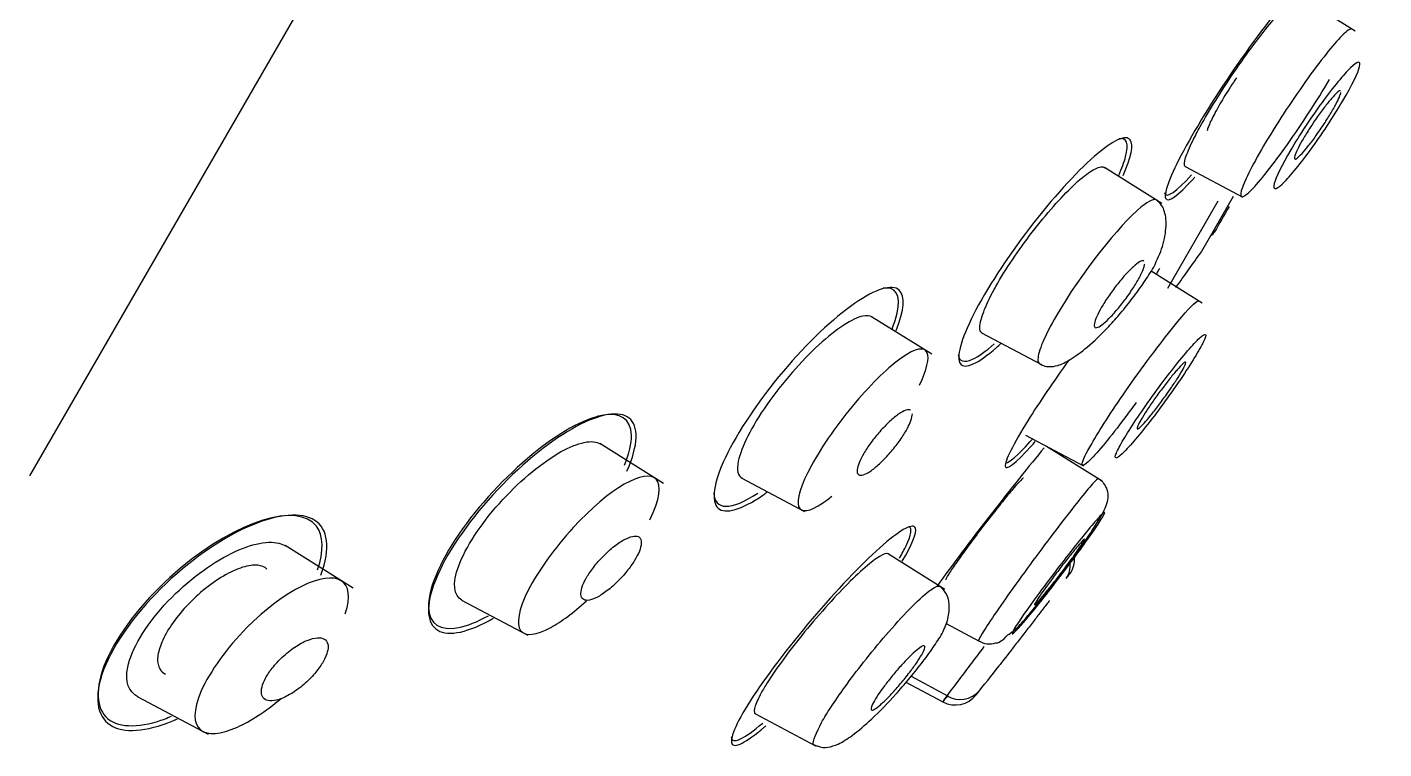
# Model space of a CAD drawing. Header units: millimetres. Extents: x -60 to 7633, y -2614 to 2146.
# Drawn here: x 522.02 to 541.9, y 1458.09 to 1468.66 of the extents above; entities that cross this region are included whole.
import ezdxf

# ---------------------------------------------------------------- set-up
doc = ezdxf.new("R2010")
doc.units = ezdxf.units.MM
doc.layers.get('0').update_dxf_attribs({"color": 250})

msp = doc.modelspace()

# ---------------------------------------------------------------- linework, layer by layer
at = {"linetype": 'Continuous'}
for p, q in [((522.059, 1462.093), (559.276, 1526.554)), ((541.473, 1468.607), (540.659, 1469.116)), ((538.644, 1466.081), (537.801, 1466.608)), ((538.983, 1466.622), (539.83, 1466.172)), ((538.728, 1464.841), (539.468, 1466.122)), ((539.228, 1465.381), (539.694, 1466.188)), ((539.232, 1464.619), (538.484, 1465.087)), ((535.271, 1463.871), (534.389, 1464.422)), ((536, 1464.188), (536.878, 1463.721)), ((536.645, 1462.688), (537.492, 1462.237)), ((531.34, 1461.981), (530.408, 1462.563)), ((537.767, 1462.014), (536.954, 1462.522)), ((532.488, 1462.058), (533.406, 1461.57)), ((526.793, 1460.446), (525.797, 1461.069)), ((535.464, 1460.424), (534.621, 1460.951)), ((528.382, 1460.272), (529.352, 1459.757)), ((535.481, 1459.929), (535.967, 1459.67)), ((535.436, 1458.777), (534.894, 1459.065)), ((534.97, 1459.156), (535.513, 1458.865)), ((523.631, 1458.858), (524.668, 1458.307)), ((532.689, 1458.604), (533.566, 1458.137))]:
    msp.add_line(p, q, dxfattribs=at)
for centre, radius, start, end in [((2715.278, 221.799), 2506.309, 150.235113, 150.244892), ((539.247, 1465.772), 0.2, 303.9406, 330.2529), ((327.268, 1617.175), 260.708, 324.24849, 324.38948), ((539.141, 1465.431), 0.1, 324.3895, 330), ((537.023, 1460.86), 0.339, 344.1505, 8.1218), ((304.556, 1639.341), 293.42, 322.46826, 322.48466), ((537.023, 1460.86), 0.339, 322.9966, 344.1693), ((536.115, 1459.94), 0.31, 239.7256, 287.6834), ((465.216, 1515.014), 90.278, 321.55541, 321.89886), ((535.615, 1459.124), 0.39, 242.4446, 321.5748), ((498.972, 1487.82), 46.615, 321.4628, 321.6012), ((535.688, 1459.182), 0.368, 238.7329, 319.9674)]:
    msp.add_arc(centre, radius, start, end, dxfattribs=at)
for points, knots in [([(494.566, 1464.814), (495.924, 1467.798), (497.357, 1470.748), (501.389, 1478.471), (504.143, 1483.154), (510.109, 1492.257), (513.301, 1496.659), (520.072, 1505.164), (523.65, 1509.275), (531.165, 1517.119), (535.128, 1520.863), (543.491, 1527.809), (547.891, 1530.988), (552.413, 1534.009)], [0.6498496, 0.6498496, 0.6498496, 0.6498496, 0.6875, 0.6875, 0.75, 0.75, 0.8125, 0.8125, 0.875, 0.875, 0.9375, 0.9375, 0.9999943, 0.9999943, 0.9999943, 0.9999943]), ([(540.845, 1469.024), (540.978, 1469.29), (541.041, 1469.469), (540.995, 1469.601), (540.845, 1469.493), (540.38, 1468.98), (540.068, 1468.579), (539.452, 1467.691), (539.159, 1467.222), (538.766, 1466.491), (538.669, 1466.234), (538.725, 1466.084), (538.875, 1466.188), (539.114, 1466.454), (539.12, 1466.46), (539.125, 1466.466)], [0.0225651, 0.0225651, 0.0225651, 0.0225651, 0.125, 0.125, 0.25, 0.25, 0.375, 0.375, 0.5, 0.5, 0.625, 0.625, 0.75, 0.75, 0.7529801, 0.7529801, 0.7529801, 0.7529801]), ([(539.205, 1467.208), (539.27, 1467.325), (539.347, 1467.456), (539.431, 1467.59), (539.514, 1467.724), (539.606, 1467.864), (539.699, 1468), (539.795, 1468.141), (539.895, 1468.282), (539.991, 1468.41), (540.082, 1468.532), (540.171, 1468.645), (540.252, 1468.742), (540.337, 1468.844), (540.415, 1468.93), (540.478, 1468.992), (540.54, 1469.053), (540.589, 1469.092), (540.623, 1469.108), (540.641, 1469.116), (540.655, 1469.118), (540.664, 1469.112)], [0, 0, 0, 0, 0.0525768, 0.0525768, 0.0525768, 0.1049883, 0.1049883, 0.1049883, 0.1596311, 0.1596311, 0.1596311, 0.2119456, 0.2119456, 0.2119456, 0.2670488, 0.2670488, 0.2670488, 0.3212585, 0.3212585, 0.3212585, 0.3503428, 0.3503428, 0.3503428, 0.3503428]), ([(541.427, 1468.637), (541.406, 1468.648), (541.356, 1468.614), (541.155, 1468.411), (540.963, 1468.171), (540.532, 1467.565), (540.311, 1467.226), (539.957, 1466.624), (539.84, 1466.388), (539.806, 1466.266)], [0.5497949, 0.5497949, 0.5497949, 0.5497949, 0.625, 0.625, 0.75, 0.75, 0.875, 0.875, 1, 1, 1, 1]), ([(540.289, 1466.372), (540.314, 1466.467), (540.402, 1466.647), (540.659, 1467.084), (540.827, 1467.339), (541.152, 1467.784), (541.306, 1467.972), (541.509, 1468.167), (541.56, 1468.178), (541.519, 1468), (541.43, 1467.815), (541.156, 1467.351), (540.979, 1467.082), (540.651, 1466.633), (540.498, 1466.45), (540.308, 1466.276), (540.265, 1466.278), (540.289, 1466.372)], [0, 0, 0, 0, 0.125, 0.125, 0.25, 0.25, 0.375, 0.375, 0.5, 0.5, 0.625, 0.625, 0.75, 0.75, 0.875, 0.875, 1, 1, 1, 1]), ([(539.735, 1467.921), (539.72, 1467.898), (539.705, 1467.876), (539.691, 1467.854), (539.633, 1467.768), (539.578, 1467.68), (539.529, 1467.598), (539.481, 1467.518), (539.438, 1467.441), (539.403, 1467.374), (539.368, 1467.307), (539.342, 1467.249), (539.324, 1467.204), (539.316, 1467.182), (539.31, 1467.162), (539.306, 1467.146)], [0.4164961, 0.4164961, 0.4164961, 0.4164961, 0.4302093, 0.4302093, 0.4302093, 0.4836862, 0.4836862, 0.4836862, 0.5367437, 0.5367437, 0.5367437, 0.5896752, 0.5896752, 0.5896752, 0.6162517, 0.6162517, 0.6162517, 0.6162517]), ([(539.806, 1466.266), (539.772, 1466.144), (539.828, 1466.153), (540.079, 1466.404), (540.271, 1466.647), (540.696, 1467.246), (540.918, 1467.589), (541.098, 1467.895)], [0, 0, 0, 0, 0.125, 0.125, 0.25, 0.25, 0.375, 0.375, 0.375, 0.375]), ([(541.261, 1467.731), (541.259, 1467.732), (541.257, 1467.732), (541.255, 1467.732), (541.245, 1467.732), (541.229, 1467.721), (541.208, 1467.702), (541.186, 1467.683), (541.159, 1467.655), (541.128, 1467.619), (541.097, 1467.583), (541.061, 1467.539), (541.024, 1467.491), (540.987, 1467.443), (540.948, 1467.388), (540.909, 1467.333), (540.871, 1467.278), (540.833, 1467.22), (540.797, 1467.164), (540.762, 1467.109), (540.729, 1467.054), (540.7, 1467.005), (540.672, 1466.955), (540.647, 1466.909), (540.629, 1466.871), (540.61, 1466.832), (540.597, 1466.8), (540.59, 1466.777), (540.583, 1466.754), (540.583, 1466.739), (540.589, 1466.733), (540.595, 1466.728), (540.607, 1466.732), (540.625, 1466.745), (540.643, 1466.759), (540.667, 1466.782), (540.696, 1466.813), (540.724, 1466.844), (540.757, 1466.883), (540.793, 1466.928), (540.828, 1466.973), (540.867, 1467.025), (540.905, 1467.079), (540.943, 1467.133), (540.982, 1467.19), (541.019, 1467.246), (541.056, 1467.302), (541.091, 1467.359), (541.122, 1467.411), (541.153, 1467.463), (541.181, 1467.512), (541.203, 1467.555), (541.225, 1467.597), (541.242, 1467.634), (541.252, 1467.662), (541.259, 1467.68), (541.263, 1467.694), (541.265, 1467.705)], [0.0417003, 0.0417003, 0.0417003, 0.0417003, 0.0540449, 0.0540449, 0.0540449, 0.10807, 0.10807, 0.10807, 0.1623774, 0.1623774, 0.1623774, 0.2168176, 0.2168176, 0.2168176, 0.2710629, 0.2710629, 0.2710629, 0.3248657, 0.3248657, 0.3248657, 0.3781796, 0.3781796, 0.3781796, 0.4311814, 0.4311814, 0.4311814, 0.4841851, 0.4841851, 0.4841851, 0.5374992, 0.5374992, 0.5374992, 0.5912938, 0.5912938, 0.5912938, 0.645528, 0.645528, 0.645528, 0.6999664, 0.6999664, 0.6999664, 0.7542829, 0.7542829, 0.7542829, 0.8082105, 0.8082105, 0.8082105, 0.8616595, 0.8616595, 0.8616595, 0.9147486, 0.9147486, 0.9147486, 0.9677437, 0.9677437, 0.9677437, 1, 1, 1, 1]), ([(538.988, 1466.619), (538.985, 1466.621), (538.982, 1466.623), (538.98, 1466.626), (538.966, 1466.643), (538.97, 1466.687), (538.991, 1466.754), (539.012, 1466.817), (539.048, 1466.901), (539.096, 1467), (539.127, 1467.063), (539.164, 1467.133), (539.205, 1467.208)], [0.8490911, 0.8490911, 0.8490911, 0.8490911, 0.858398, 0.858398, 0.858398, 0.9141763, 0.9141763, 0.9141763, 0.9665469, 0.9665469, 0.9665469, 1, 1, 1, 1]), ([(538.075, 1466.49), (538.194, 1466.758), (538.231, 1466.943), (538.118, 1467.096), (537.924, 1467.006), (537.382, 1466.534), (537.036, 1466.153), (536.374, 1465.289), (536.07, 1464.821), (535.695, 1464.084), (535.626, 1463.82), (535.755, 1463.646), (535.947, 1463.732), (536.241, 1463.99), (536.262, 1464.009), (536.284, 1464.028)], [0.0229577, 0.0229577, 0.0229577, 0.0229577, 0.125, 0.125, 0.25, 0.25, 0.375, 0.375, 0.5, 0.5, 0.625, 0.625, 0.75, 0.75, 0.7594563, 0.7594563, 0.7594563, 0.7594563]), ([(536.238, 1464.914), (536.31, 1465.038), (536.396, 1465.174), (536.488, 1465.308), (536.579, 1465.442), (536.679, 1465.579), (536.78, 1465.708), (536.883, 1465.84), (536.99, 1465.968), (537.091, 1466.08), (537.19, 1466.19), (537.287, 1466.289), (537.374, 1466.369), (537.468, 1466.456), (537.553, 1466.524), (537.621, 1466.565), (537.687, 1466.605), (537.74, 1466.623), (537.776, 1466.618), (537.788, 1466.616), (537.798, 1466.612), (537.806, 1466.605)], [0, 0, 0, 0, 0.1049425, 0.1049425, 0.1049425, 0.2096355, 0.2096355, 0.2096355, 0.3172255, 0.3172255, 0.3172255, 0.4224839, 0.4224839, 0.4224839, 0.5360354, 0.5360354, 0.5360354, 0.6450683, 0.6450683, 0.6450683, 0.6810468, 0.6810468, 0.6810468, 0.6810468]), ([(538.681, 1466.238), (538.682, 1466.235), (538.683, 1466.231), (538.71, 1466.153), (538.854, 1466.251), (539.079, 1466.501)], [0.6197536, 0.6197536, 0.6197536, 0.6197536, 0.625, 0.625, 0.7496032, 0.7496032, 0.7496032, 0.7496032]), ([(538.572, 1466.128), (538.538, 1466.159), (538.458, 1466.126), (538.018, 1465.766), (537.451, 1465.051), (537.097, 1464.438)], [0.3175498, 0.3175498, 0.3175498, 0.3175498, 0.5, 0.5, 1, 1, 1, 1]), ([(538.523, 1465.148), (538.576, 1465.26), (538.667, 1465.457), (538.717, 1465.763), (538.686, 1466.005), (538.616, 1466.085), (538.573, 1466.128)], [0, 0, 0, 0, 0.236547, 0.486628, 0.74369, 1, 1, 1, 1]), ([(538.378, 1465.238), (538.377, 1465.239), (538.376, 1465.24), (538.374, 1465.24), (538.362, 1465.244), (538.342, 1465.239), (538.317, 1465.225), (538.291, 1465.21), (538.26, 1465.186), (538.225, 1465.155), (538.189, 1465.123), (538.149, 1465.082), (538.107, 1465.036), (538.066, 1464.991), (538.022, 1464.939), (537.98, 1464.884), (537.938, 1464.831), (537.897, 1464.774), (537.859, 1464.719), (537.822, 1464.664), (537.787, 1464.61), (537.758, 1464.56), (537.73, 1464.51), (537.706, 1464.464), (537.688, 1464.424), (537.67, 1464.384), (537.659, 1464.35), (537.654, 1464.324), (537.649, 1464.297), (537.651, 1464.279), (537.659, 1464.269), (537.667, 1464.259), (537.683, 1464.259), (537.704, 1464.267), (537.726, 1464.276), (537.754, 1464.294), (537.786, 1464.321), (537.819, 1464.347), (537.857, 1464.383), (537.897, 1464.425), (537.937, 1464.467), (537.98, 1464.517), (538.023, 1464.569), (538.065, 1464.621), (538.108, 1464.677), (538.147, 1464.733), (538.186, 1464.787), (538.223, 1464.843), (538.255, 1464.896), (538.287, 1464.947), (538.314, 1464.997), (538.336, 1465.04), (538.357, 1465.084), (538.373, 1465.122), (538.382, 1465.153), (538.387, 1465.171), (538.391, 1465.186), (538.391, 1465.199)], [0.0483059, 0.0483059, 0.0483059, 0.0483059, 0.0544689, 0.0544689, 0.0544689, 0.1088841, 0.1088841, 0.1088841, 0.1640847, 0.1640847, 0.1640847, 0.2197053, 0.2197053, 0.2197053, 0.2748841, 0.2748841, 0.2748841, 0.3289414, 0.3289414, 0.3289414, 0.3817295, 0.3817295, 0.3817295, 0.4336854, 0.4336854, 0.4336854, 0.4855874, 0.4855874, 0.4855874, 0.5382058, 0.5382058, 0.5382058, 0.5920064, 0.5920064, 0.5920064, 0.6469666, 0.6469666, 0.6469666, 0.7025544, 0.7025544, 0.7025544, 0.7579305, 0.7579305, 0.7579305, 0.8123396, 0.8123396, 0.8123396, 0.8654843, 0.8654843, 0.8654843, 0.9176461, 0.9176461, 0.9176461, 0.9695097, 0.9695097, 0.9695097, 1, 1, 1, 1]), ([(536.848, 1463.734), (536.87, 1463.723), (536.921, 1463.698), (537.002, 1463.685), (537.128, 1463.704), (537.307, 1463.791), (537.558, 1463.975), (537.817, 1464.223), (538.043, 1464.478), (538.219, 1464.697), (538.39, 1464.934), (538.475, 1465.07), (538.525, 1465.15)], [0, 0, 0, 0, 0.037839, 0.10134, 0.19079, 0.306949, 0.447029, 0.609925, 0.700685, 0.796337, 0.896385, 1, 1, 1, 1]), ([(534.748, 1464.219), (534.87, 1464.518), (534.885, 1464.728), (534.692, 1464.905), (534.452, 1464.832), (533.83, 1464.4), (533.448, 1464.04), (532.739, 1463.201), (532.423, 1462.732), (532.071, 1461.987), (532.037, 1461.716), (532.247, 1461.522), (532.485, 1461.591), (532.817, 1461.823), (532.836, 1461.836), (532.855, 1461.85)], [0.0166736, 0.0166736, 0.0166736, 0.0166736, 0.125, 0.125, 0.25, 0.25, 0.375, 0.375, 0.5, 0.5, 0.625, 0.625, 0.75, 0.75, 0.7574047, 0.7574047, 0.7574047, 0.7574047]), ([(534.734, 1464.365), (534.832, 1464.671), (534.783, 1464.839), (534.596, 1464.843), (534.577, 1464.841), (534.558, 1464.838)], [0, 0, 0, 0, 0.125, 0.125, 0.1377419, 0.1377419, 0.1377419, 0.1377419]), ([(536.006, 1464.185), (535.985, 1464.199), (535.974, 1464.228), (535.975, 1464.27), (535.976, 1464.324), (535.996, 1464.402), (536.032, 1464.496), (536.068, 1464.589), (536.12, 1464.699), (536.185, 1464.82), (536.202, 1464.851), (536.22, 1464.882), (536.238, 1464.914)], [0.6763178, 0.6763178, 0.6763178, 0.6763178, 0.7600563, 0.7600563, 0.7600563, 0.8676449, 0.8676449, 0.8676449, 0.9734223, 0.9734223, 0.9734223, 1, 1, 1, 1]), ([(538.114, 1463.335), (538.348, 1463.672), (538.839, 1464.327), (539.131, 1464.645), (539.175, 1464.655), (539.179, 1464.652)], [0, 0, 0, 0, 0.1352496, 0.2477855, 0.2722269, 0.2722269, 0.2722269, 0.2722269]), ([(534.394, 1464.418), (534.362, 1464.437), (534.318, 1464.441), (534.112, 1464.4), (533.876, 1464.245), (533.361, 1463.775), (533.079, 1463.454), (532.855, 1463.132)], [0.705158, 0.705158, 0.705158, 0.705158, 0.75, 0.75, 0.875, 0.875, 1, 1, 1, 1]), ([(537.097, 1464.438), (536.923, 1464.137), (536.828, 1463.91), (536.826, 1463.767), (536.834, 1463.746), (536.848, 1463.735)], [0, 0, 0, 0, 0.25, 0.25, 0.3212101, 0.3212101, 0.3212101, 0.3212101]), ([(535.659, 1463.87), (535.67, 1463.767), (535.743, 1463.741), (535.954, 1463.839), (536.062, 1463.916), (536.187, 1464.024)], [0.5368048, 0.5368048, 0.5368048, 0.5368048, 0.625, 0.625, 0.6845225, 0.6845225, 0.6845225, 0.6845225]), ([(538.438, 1463.165), (538.355, 1463.049), (538.2, 1462.821), (538.033, 1462.547), (537.947, 1462.37), (537.969, 1462.334), (538.079, 1462.423), (538.28, 1462.65), (538.527, 1462.96), (538.794, 1463.327), (539.039, 1463.686), (539.211, 1463.971), (539.302, 1464.156), (539.271, 1464.179), (539.152, 1464.076), (538.945, 1463.836), (538.695, 1463.521), (538.521, 1463.282), (538.438, 1463.165)], [0, 0, 0, 0, 0.061504, 0.122223, 0.183584, 0.244606, 0.307354, 0.368709, 0.432741, 0.494892, 0.559197, 0.62282, 0.686709, 0.750496, 0.812942, 0.876277, 0.938156, 1, 1, 1, 1]), ([(535.091, 1463.419), (535.199, 1463.647), (535.239, 1463.817), (535.164, 1463.985), (535.032, 1463.96), (534.645, 1463.69), (534.401, 1463.459), (533.903, 1462.869), (533.665, 1462.531), (533.353, 1461.957), (533.286, 1461.739), (533.321, 1461.642)], [0.3943681, 0.3943681, 0.3943681, 0.3943681, 0.5, 0.5, 0.625, 0.625, 0.75, 0.75, 0.875, 0.875, 1, 1, 1, 1]), ([(537.279, 1463.786), (537.053, 1463.471), (536.844, 1463.163), (536.462, 1462.552), (536.338, 1462.303), (536.356, 1462.163), (536.495, 1462.268), (536.747, 1462.546), (536.767, 1462.568), (536.788, 1462.592)], [0.4097345, 0.4097345, 0.4097345, 0.4097345, 0.5, 0.5, 0.625, 0.625, 0.75, 0.75, 0.7604303, 0.7604303, 0.7604303, 0.7604303]), ([(538.713, 1463.285), (538.674, 1463.23), (538.633, 1463.174), (538.593, 1463.121), (538.553, 1463.069), (538.514, 1463.019), (538.478, 1462.975), (538.442, 1462.931), (538.409, 1462.892), (538.381, 1462.861), (538.353, 1462.831), (538.329, 1462.808), (538.313, 1462.794), (538.296, 1462.781), (538.285, 1462.777), (538.282, 1462.782), (538.278, 1462.787), (538.282, 1462.802), (538.292, 1462.825), (538.302, 1462.848), (538.318, 1462.88), (538.34, 1462.918), (538.362, 1462.955), (538.39, 1463), (538.422, 1463.049), (538.454, 1463.097), (538.49, 1463.15), (538.527, 1463.204), (538.565, 1463.258), (538.605, 1463.314), (538.645, 1463.367), (538.685, 1463.42), (538.725, 1463.473), (538.763, 1463.52), (538.8, 1463.567), (538.836, 1463.61), (538.867, 1463.645), (538.898, 1463.68), (538.924, 1463.709), (538.945, 1463.728), (538.965, 1463.747), (538.98, 1463.757), (538.988, 1463.758), (538.995, 1463.759), (538.996, 1463.75), (538.99, 1463.732), (538.984, 1463.714), (538.972, 1463.688), (538.953, 1463.654), (538.934, 1463.62), (538.91, 1463.579), (538.881, 1463.533), (538.852, 1463.488), (538.818, 1463.436), (538.782, 1463.384), (538.76, 1463.351), (538.737, 1463.318), (538.713, 1463.285)], [0, 0, 0, 0, 0.054045, 0.054045, 0.054045, 0.10807, 0.10807, 0.10807, 0.162377, 0.162377, 0.162377, 0.216818, 0.216818, 0.216818, 0.271063, 0.271063, 0.271063, 0.324866, 0.324866, 0.324866, 0.37818, 0.37818, 0.37818, 0.431181, 0.431181, 0.431181, 0.484185, 0.484185, 0.484185, 0.537499, 0.537499, 0.537499, 0.591294, 0.591294, 0.591294, 0.645528, 0.645528, 0.645528, 0.699966, 0.699966, 0.699966, 0.754283, 0.754283, 0.754283, 0.808211, 0.808211, 0.808211, 0.86166, 0.86166, 0.86166, 0.914749, 0.914749, 0.914749, 0.967744, 0.967744, 0.967744, 1, 1, 1, 1]), ([(538.266, 1463.164), (538.237, 1463.125), (537.995, 1462.794), (537.588, 1462.287), (537.42, 1462.187), (537.565, 1462.487), (537.821, 1462.902), (538.011, 1463.187), (538.114, 1463.335)], [0.5504571, 0.5504571, 0.5504571, 0.5504571, 0.566719, 0.68903, 0.7965815, 0.8819932, 0.9404824, 1, 1, 1, 1]), ([(530.806, 1462.161), (530.977, 1462.547), (530.979, 1462.825), (530.695, 1463.049), (530.411, 1463.001), (529.713, 1462.626), (529.295, 1462.295), (528.53, 1461.487), (528.196, 1461.014), (527.86, 1460.247), (527.859, 1459.964), (528.149, 1459.733), (528.429, 1459.778), (528.803, 1459.98), (528.826, 1459.993), (528.85, 1460.007)], [0, 0, 0, 0, 0.125, 0.125, 0.25, 0.25, 0.375, 0.375, 0.5, 0.5, 0.625, 0.625, 0.75, 0.75, 0.7581485, 0.7581485, 0.7581485, 0.7581485]), ([(530.769, 1462.247), (530.837, 1462.417), (530.873, 1462.567), (530.867, 1462.93), (530.703, 1463.03), (530.435, 1462.975)], [0.8163265, 0.8163265, 0.8163265, 0.8163265, 0.875, 0.875, 1, 1, 1, 1]), ([(532.855, 1463.132), (532.63, 1462.81), (532.479, 1462.507), (532.409, 1462.174), (532.431, 1462.089), (532.494, 1462.056)], [0, 0, 0, 0, 0.125, 0.125, 0.2082755, 0.2082755, 0.2082755, 0.2082755]), ([(534.962, 1463.053), (534.962, 1463.054), (534.962, 1463.054), (534.961, 1463.054), (534.945, 1463.063), (534.922, 1463.062), (534.893, 1463.052), (534.863, 1463.042), (534.826, 1463.023), (534.786, 1462.995), (534.745, 1462.967), (534.699, 1462.929), (534.652, 1462.885), (534.606, 1462.842), (534.557, 1462.791), (534.509, 1462.738), (534.464, 1462.686), (534.419, 1462.63), (534.379, 1462.575), (534.34, 1462.522), (534.305, 1462.468), (534.275, 1462.418), (534.247, 1462.369), (534.224, 1462.323), (534.208, 1462.282), (534.191, 1462.242), (534.182, 1462.207), (534.179, 1462.179), (534.176, 1462.15), (534.181, 1462.129), (534.192, 1462.116), (534.203, 1462.102), (534.222, 1462.097), (534.247, 1462.101), (534.273, 1462.105), (534.306, 1462.119), (534.343, 1462.141), (534.381, 1462.164), (534.425, 1462.197), (534.47, 1462.236), (534.516, 1462.275), (534.564, 1462.323), (534.612, 1462.374), (534.658, 1462.424), (534.705, 1462.479), (534.748, 1462.535), (534.789, 1462.588), (534.828, 1462.644), (534.861, 1462.696), (534.893, 1462.746), (534.92, 1462.796), (534.94, 1462.839), (534.96, 1462.882), (534.974, 1462.922), (534.981, 1462.953), (534.985, 1462.971), (534.987, 1462.987), (534.987, 1463.001)], [0.0536899, 0.0536899, 0.0536899, 0.0536899, 0.0549746, 0.0549746, 0.0549746, 0.1098424, 0.1098424, 0.1098424, 0.1663328, 0.1663328, 0.1663328, 0.2237733, 0.2237733, 0.2237733, 0.280456, 0.280456, 0.280456, 0.3349672, 0.3349672, 0.3349672, 0.3869917, 0.3869917, 0.3869917, 0.4374018, 0.4374018, 0.4374018, 0.4876744, 0.4876744, 0.4876744, 0.5392283, 0.5392283, 0.5392283, 0.5929633, 0.5929633, 0.5929633, 0.6489469, 0.6489469, 0.6489469, 0.7062755, 0.7062755, 0.7062755, 0.7633287, 0.7633287, 0.7633287, 0.8185348, 0.8185348, 0.8185348, 0.8712475, 0.8712475, 0.8712475, 0.9220317, 0.9220317, 0.9220317, 0.972222, 0.972222, 0.972222, 1, 1, 1, 1]), ([(530.435, 1462.975), (530.166, 1462.921), (529.803, 1462.719), (529.03, 1462.086), (528.631, 1461.658), (528.053, 1460.816), (527.89, 1460.416), (527.904, 1459.917), (528.072, 1459.816), (528.464, 1459.893), (528.613, 1459.952), (528.775, 1460.041)], [0, 0, 0, 0, 0.125, 0.125, 0.25, 0.25, 0.375, 0.375, 0.5, 0.5, 0.5591819, 0.5591819, 0.5591819, 0.5591819]), ([(528.34, 1460.773), (528.439, 1461.041), (528.665, 1461.383), (529.207, 1461.992), (529.517, 1462.252), (530.05, 1462.571), (530.269, 1462.627), (530.401, 1462.567), (530.407, 1462.564), (530.413, 1462.56)], [0, 0, 0, 0, 0.125, 0.125, 0.25, 0.25, 0.375, 0.375, 0.3810964, 0.3810964, 0.3810964, 0.3810964]), ([(536.357, 1462.28), (536.405, 1462.281), (536.528, 1462.388), (536.722, 1462.601), (536.735, 1462.615), (536.748, 1462.63)], [0.6505267, 0.6505267, 0.6505267, 0.6505267, 0.75, 0.75, 0.7568888, 0.7568888, 0.7568888, 0.7568888]), ([(536.916, 1462.499), (536.705, 1462.246), (536.428, 1461.9), (535.858, 1461.164), (535.574, 1460.788), (535.345, 1460.472)], [0.2660719, 0.2660719, 0.2660719, 0.2660719, 0.375, 0.375, 0.4815028, 0.4815028, 0.4815028, 0.4815028]), ([(531.141, 1461.447), (531.288, 1461.743), (531.314, 1461.959), (531.077, 1462.208), (530.548, 1461.912), (529.752, 1461.042), (529.503, 1460.699), (529.216, 1460.13), (529.179, 1459.917), (529.248, 1459.826)], [0.375, 0.375, 0.375, 0.375, 0.5, 0.5, 0.75, 0.75, 0.875, 0.875, 1, 1, 1, 1]), ([(536.615, 1462.056), (536.611, 1462.058), (536.597, 1462.048), (536.575, 1462.025), (536.551, 1462.001), (536.517, 1461.963), (536.475, 1461.915), (536.433, 1461.866), (536.383, 1461.805), (536.327, 1461.737), (536.272, 1461.668), (536.21, 1461.59), (536.146, 1461.51), (536.083, 1461.429), (536.017, 1461.343), (535.953, 1461.259), (535.89, 1461.175), (535.827, 1461.091), (535.77, 1461.014), (535.714, 1460.937), (535.663, 1460.865), (535.62, 1460.804), (535.578, 1460.743), (535.543, 1460.691), (535.519, 1460.652), (535.495, 1460.614), (535.481, 1460.588), (535.478, 1460.576), (535.477, 1460.571), (535.477, 1460.569), (535.479, 1460.568)], [0.0550855, 0.0550855, 0.0550855, 0.0550855, 0.1061526, 0.1061526, 0.1061526, 0.1594353, 0.1594353, 0.1594353, 0.2131768, 0.2131768, 0.2131768, 0.2673748, 0.2673748, 0.2673748, 0.3218286, 0.3218286, 0.3218286, 0.3762103, 0.3762103, 0.3762103, 0.4302093, 0.4302093, 0.4302093, 0.4836862, 0.4836862, 0.4836862, 0.5367437, 0.5367437, 0.5367437, 0.555555, 0.555555, 0.555555, 0.555555]), ([(537.712, 1462.05), (537.705, 1462.054), (537.677, 1462.028), (537.529, 1461.863), (537.348, 1461.636), (536.917, 1461.071), (536.676, 1460.746), (536.253, 1460.153), (536.089, 1459.913), (535.968, 1459.712), (535.951, 1459.675), (535.959, 1459.672)], [0.4389542, 0.4389542, 0.4389542, 0.4389542, 0.5, 0.5, 0.625, 0.625, 0.75, 0.75, 0.875, 0.875, 0.9400159, 0.9400159, 0.9400159, 0.9400159]), ([(536.388, 1459.76), (536.438, 1459.795), (536.53, 1459.86), (536.698, 1460.065), (536.896, 1460.303), (537.101, 1460.566), (537.3, 1460.831), (537.484, 1461.086), (537.684, 1461.379), (537.835, 1461.633), (537.875, 1461.831), (537.812, 1461.96), (537.758, 1462.018), (537.728, 1462.039), (537.712, 1462.05)], [0, 0, 0, 0, 0.085182, 0.183673, 0.279471, 0.373066, 0.464934, 0.555453, 0.645166, 0.806278, 0.923118, 0.965704, 0.983711, 1, 1, 1, 1]), ([(532.079, 1461.836), (532.087, 1461.715), (532.147, 1461.648), (532.365, 1461.641), (532.529, 1461.708), (532.723, 1461.837)], [0.5482185, 0.5482185, 0.5482185, 0.5482185, 0.625, 0.625, 0.7076656, 0.7076656, 0.7076656, 0.7076656]), ([(526.256, 1461.353), (525.982, 1461.706), (525.101, 1461.437), (523.845, 1460.387), (523.454, 1459.931), (523.03, 1459.114), (523.005, 1458.772), (523.281, 1458.414), (523.57, 1458.385), (523.993, 1458.514), (524.062, 1458.54), (524.134, 1458.57)], [0, 0, 0, 0, 0.25, 0.25, 0.375, 0.375, 0.5, 0.5, 0.625, 0.625, 0.648349, 0.648349, 0.648349, 0.648349]), ([(533.321, 1461.642), (533.357, 1461.546), (533.484, 1461.565), (533.714, 1461.721), (533.759, 1461.754), (533.806, 1461.792)], [0, 0, 0, 0, 0.125, 0.125, 0.1527199, 0.1527199, 0.1527199, 0.1527199]), ([(526.319, 1460.638), (526.471, 1461.033), (526.423, 1461.316), (526.038, 1461.562), (525.705, 1461.534), (524.921, 1461.207), (524.463, 1460.904), (523.641, 1460.125), (523.288, 1459.644), (522.988, 1458.858), (523.038, 1458.569), (523.43, 1458.314), (523.759, 1458.339), (524.175, 1458.513), (524.196, 1458.523), (524.218, 1458.532)], [0, 0, 0, 0, 0.125, 0.125, 0.25, 0.25, 0.375, 0.375, 0.5, 0.5, 0.625, 0.625, 0.75, 0.75, 0.7566832, 0.7566832, 0.7566832, 0.7566832]), ([(536.51, 1459.827), (536.436, 1459.751), (536.427, 1459.762), (536.543, 1459.954), (536.666, 1460.132), (536.982, 1460.562), (537.171, 1460.809), (537.506, 1461.233), (537.654, 1461.413), (537.815, 1461.584), (537.829, 1461.579), (537.705, 1461.374), (537.572, 1461.181), (537.245, 1460.734), (537.052, 1460.481), (536.723, 1460.067), (536.584, 1459.903), (536.51, 1459.827)], [0, 0, 0, 0, 0.125, 0.125, 0.25, 0.25, 0.375, 0.375, 0.5, 0.5, 0.625, 0.625, 0.75, 0.75, 0.875, 0.875, 1, 1, 1, 1]), ([(534.839, 1460.839), (534.987, 1461.089), (535.056, 1461.262), (535.002, 1461.405), (534.827, 1461.313), (534.294, 1460.85), (533.939, 1460.484), (533.229, 1459.659), (532.888, 1459.216), (532.425, 1458.51), (532.309, 1458.254), (532.374, 1458.091), (532.55, 1458.18), (532.826, 1458.418), (532.832, 1458.423), (532.839, 1458.429)], [0.0249232, 0.0249232, 0.0249232, 0.0249232, 0.125, 0.125, 0.25, 0.25, 0.375, 0.375, 0.5, 0.5, 0.625, 0.625, 0.75, 0.75, 0.7530509, 0.7530509, 0.7530509, 0.7530509]), ([(523.492, 1459.288), (523.543, 1459.546), (523.746, 1459.889), (524.308, 1460.505), (524.648, 1460.765), (525.254, 1461.085), (525.526, 1461.149), (525.742, 1461.095), (525.774, 1461.082), (525.803, 1461.064)], [0, 0, 0, 0, 0.125, 0.125, 0.25, 0.25, 0.375, 0.375, 0.3997671, 0.3997671, 0.3997671, 0.3997671]), ([(531.014, 1461.14), (531.009, 1461.169), (530.995, 1461.189), (530.973, 1461.2), (530.951, 1461.21), (530.921, 1461.212), (530.886, 1461.204), (530.849, 1461.196), (530.805, 1461.178), (530.757, 1461.152), (530.708, 1461.125), (530.655, 1461.088), (530.6, 1461.044), (530.547, 1461.001), (530.492, 1460.95), (530.44, 1460.895), (530.391, 1460.845), (530.344, 1460.789), (530.303, 1460.734), (530.264, 1460.683), (530.23, 1460.63), (530.203, 1460.582), (530.178, 1460.536), (530.158, 1460.491), (530.146, 1460.452), (530.133, 1460.414), (530.128, 1460.379), (530.13, 1460.352), (530.131, 1460.323), (530.141, 1460.301), (530.157, 1460.287), (530.174, 1460.272), (530.199, 1460.265), (530.23, 1460.267), (530.262, 1460.269), (530.303, 1460.281), (530.347, 1460.302), (530.393, 1460.324), (530.444, 1460.355), (530.498, 1460.395), (530.55, 1460.434), (530.606, 1460.481), (530.659, 1460.534), (530.71, 1460.583), (530.76, 1460.639), (530.805, 1460.694), (530.847, 1460.746), (530.885, 1460.8), (530.916, 1460.851), (530.946, 1460.899), (530.97, 1460.946), (530.987, 1460.988), (531.003, 1461.029), (531.013, 1461.067), (531.015, 1461.098), (531.017, 1461.114), (531.016, 1461.128), (531.014, 1461.14)], [0, 0, 0, 0, 0.05598, 0.05598, 0.05598, 0.111785, 0.111785, 0.111785, 0.170385, 0.170385, 0.170385, 0.230442, 0.230442, 0.230442, 0.288947, 0.288947, 0.288947, 0.343524, 0.343524, 0.343524, 0.393971, 0.393971, 0.393971, 0.442095, 0.442095, 0.442095, 0.490364, 0.490364, 0.490364, 0.540912, 0.540912, 0.540912, 0.595048, 0.595048, 0.595048, 0.652838, 0.652838, 0.652838, 0.712748, 0.712748, 0.712748, 0.77194, 0.77194, 0.77194, 0.827709, 0.827709, 0.827709, 0.879219, 0.879219, 0.879219, 0.927808, 0.927808, 0.927808, 0.975827, 0.975827, 0.975827, 1, 1, 1, 1]), ([(537.466, 1461.124), (537.446, 1461.103), (537.419, 1461.072), (537.389, 1461.035), (537.358, 1460.998), (537.322, 1460.954), (537.284, 1460.907), (537.246, 1460.859), (537.204, 1460.806), (537.163, 1460.752), (537.122, 1460.698), (537.079, 1460.642), (537.039, 1460.589), (536.999, 1460.535), (536.961, 1460.483), (536.928, 1460.436), (536.894, 1460.39), (536.865, 1460.347), (536.841, 1460.313), (536.818, 1460.278), (536.8, 1460.25), (536.79, 1460.232), (536.779, 1460.213), (536.775, 1460.202), (536.778, 1460.201), (536.781, 1460.199), (536.79, 1460.207), (536.806, 1460.223), (536.822, 1460.239), (536.845, 1460.265), (536.873, 1460.297), (536.9, 1460.329), (536.933, 1460.369), (536.969, 1460.414), (537.006, 1460.459), (537.046, 1460.51), (537.087, 1460.562), (537.128, 1460.615), (537.17, 1460.671), (537.211, 1460.725), (537.252, 1460.779), (537.292, 1460.833), (537.328, 1460.883), (537.363, 1460.932), (537.396, 1460.978), (537.423, 1461.017), (537.449, 1461.056), (537.471, 1461.089), (537.486, 1461.113), (537.501, 1461.137), (537.509, 1461.153), (537.511, 1461.16)], [0, 0, 0, 0, 0.0540449, 0.0540449, 0.0540449, 0.10807, 0.10807, 0.10807, 0.1623774, 0.1623774, 0.1623774, 0.2168176, 0.2168176, 0.2168176, 0.2710629, 0.2710629, 0.2710629, 0.3248657, 0.3248657, 0.3248657, 0.3781796, 0.3781796, 0.3781796, 0.4311814, 0.4311814, 0.4311814, 0.4841851, 0.4841851, 0.4841851, 0.5374992, 0.5374992, 0.5374992, 0.5912938, 0.5912938, 0.5912938, 0.645528, 0.645528, 0.645528, 0.6999664, 0.6999664, 0.6999664, 0.7542829, 0.7542829, 0.7542829, 0.8082105, 0.8082105, 0.8082105, 0.8616595, 0.8616595, 0.8616595, 0.9147486, 0.9147486, 0.9147486, 0.9147486]), ([(537.51, 1461.164), (537.508, 1461.165), (537.503, 1461.161), (537.495, 1461.154), (537.487, 1461.147), (537.477, 1461.137), (537.466, 1461.124)], [0.93063306, 0.93063306, 0.93063306, 0.93063306, 0.96774369, 0.96774369, 0.96774369, 1, 1, 1, 1]), ([(534.626, 1460.948), (534.606, 1460.956), (534.572, 1460.947), (534.526, 1460.921), (534.474, 1460.893), (534.406, 1460.843), (534.328, 1460.777), (534.244, 1460.706), (534.144, 1460.614), (534.037, 1460.506), (533.935, 1460.403), (533.823, 1460.284), (533.712, 1460.16), (533.597, 1460.03), (533.478, 1459.891), (533.367, 1459.753), (533.261, 1459.621), (533.158, 1459.487), (533.068, 1459.363), (532.98, 1459.24), (532.9, 1459.123), (532.838, 1459.022), (532.822, 1458.996), (532.807, 1458.971), (532.793, 1458.948)], [0.2283245, 0.2283245, 0.2283245, 0.2283245, 0.3218602, 0.3218602, 0.3218602, 0.426387, 0.426387, 0.426387, 0.5392035, 0.5392035, 0.5392035, 0.6476038, 0.6476038, 0.6476038, 0.7600563, 0.7600563, 0.7600563, 0.8676449, 0.8676449, 0.8676449, 0.9734223, 0.9734223, 0.9734223, 1, 1, 1, 1]), ([(525.53, 1460.726), (525.496, 1460.757), (525.451, 1460.775), (525.397, 1460.78), (525.334, 1460.787), (525.259, 1460.777), (525.175, 1460.751), (525.089, 1460.725), (524.993, 1460.681), (524.894, 1460.623), (524.796, 1460.566), (524.693, 1460.492), (524.593, 1460.41), (524.498, 1460.33), (524.404, 1460.24), (524.32, 1460.146), (524.241, 1460.058), (524.169, 1459.965), (524.111, 1459.875), (524.055, 1459.789), (524.011, 1459.704), (523.98, 1459.626), (523.95, 1459.55), (523.933, 1459.478), (523.929, 1459.417), (523.926, 1459.355), (523.937, 1459.302), (523.961, 1459.262), (523.98, 1459.228), (524.009, 1459.203), (524.045, 1459.187)], [0.1533027, 0.1533027, 0.1533027, 0.1533027, 0.2030379, 0.2030379, 0.2030379, 0.2599312, 0.2599312, 0.2599312, 0.3188368, 0.3188368, 0.3188368, 0.3774499, 0.3774499, 0.3774499, 0.4333726, 0.4333726, 0.4333726, 0.4856033, 0.4856033, 0.4856033, 0.5350598, 0.5350598, 0.5350598, 0.5837602, 0.5837602, 0.5837602, 0.6337673, 0.6337673, 0.6337673, 0.675076, 0.675076, 0.675076, 0.675076]), ([(537.239, 1460.585), (537.262, 1460.624), (537.292, 1460.676), (537.3, 1460.761), (537.297, 1460.803), (537.293, 1460.822)], [0, 0, 0, 0, 0.2384061, 0.3677586, 0.4756877, 0.4756877, 0.4756877, 0.4756877]), ([(526.679, 1460.07), (526.764, 1460.321), (526.729, 1460.488), (526.378, 1460.701), (525.792, 1460.43), (524.953, 1459.579), (524.692, 1459.223), (524.445, 1458.656), (524.45, 1458.455), (524.557, 1458.37)], [0.3878954, 0.3878954, 0.3878954, 0.3878954, 0.5, 0.5, 0.75, 0.75, 0.875, 0.875, 1, 1, 1, 1]), ([(533.657, 1458.479), (533.699, 1458.55), (533.791, 1458.703), (534.002, 1459.007), (534.28, 1459.376), (534.615, 1459.782), (534.965, 1460.168), (535.248, 1460.43), (535.355, 1460.483), (535.382, 1460.476), (535.382, 1460.475)], [0, 0, 0, 0, 0.0760767, 0.1643469, 0.2645478, 0.3767452, 0.501002, 0.6380157, 0.766904, 0.7708037, 0.7708037, 0.7708037, 0.7708037]), ([(535.424, 1459.781), (535.46, 1459.86), (535.52, 1460), (535.536, 1460.216), (535.488, 1460.388), (535.421, 1460.445), (535.381, 1460.476)], [0, 0, 0, 0, 0.235348, 0.486273, 0.743965, 1, 1, 1, 1]), ([(529.248, 1459.826), (529.317, 1459.734), (529.476, 1459.752), (529.843, 1459.954), (530.023, 1460.085), (530.211, 1460.258)], [0, 0, 0, 0, 0.125, 0.125, 0.2131902, 0.2131902, 0.2131902, 0.2131902]), ([(536.995, 1460.263), (536.995, 1460.263), (536.992, 1460.258), (536.984, 1460.248), (536.974, 1460.235), (536.957, 1460.213), (536.935, 1460.184), (536.921, 1460.166), (536.905, 1460.145), (536.887, 1460.122)], [0.8753186, 0.8753186, 0.8753186, 0.8753186, 0.9147486, 0.9147486, 0.9147486, 0.9677437, 0.9677437, 0.9677437, 1, 1, 1, 1]), ([(536.887, 1460.122), (536.858, 1460.084), (536.823, 1460.039), (536.785, 1459.99), (536.748, 1459.941), (536.707, 1459.888), (536.665, 1459.835), (536.624, 1459.781), (536.581, 1459.726), (536.54, 1459.673), (536.5, 1459.621), (536.46, 1459.57), (536.425, 1459.524), (536.389, 1459.479), (536.358, 1459.438), (536.332, 1459.405), (536.307, 1459.372), (536.286, 1459.346), (536.273, 1459.329), (536.261, 1459.313), (536.255, 1459.305), (536.255, 1459.305)], [0, 0, 0, 0, 0.0540449, 0.0540449, 0.0540449, 0.10807, 0.10807, 0.10807, 0.1623774, 0.1623774, 0.1623774, 0.2168176, 0.2168176, 0.2168176, 0.2710629, 0.2710629, 0.2710629, 0.3248657, 0.3248657, 0.3248657, 0.3749717, 0.3749717, 0.3749717, 0.3749717]), ([(526.423, 1459.627), (526.415, 1459.66), (526.397, 1459.685), (526.371, 1459.7), (526.345, 1459.715), (526.311, 1459.721), (526.271, 1459.719), (526.227, 1459.716), (526.176, 1459.703), (526.122, 1459.681), (526.065, 1459.658), (526.002, 1459.624), (525.939, 1459.582), (525.878, 1459.541), (525.815, 1459.49), (525.756, 1459.435), (525.703, 1459.385), (525.651, 1459.33), (525.608, 1459.274), (525.569, 1459.225), (525.536, 1459.174), (525.51, 1459.126), (525.486, 1459.082), (525.469, 1459.039), (525.459, 1459.001), (525.449, 1458.962), (525.446, 1458.928), (525.451, 1458.899), (525.455, 1458.869), (525.468, 1458.844), (525.487, 1458.827), (525.508, 1458.808), (525.538, 1458.797), (525.573, 1458.795), (525.611, 1458.792), (525.658, 1458.799), (525.709, 1458.816), (525.763, 1458.833), (525.823, 1458.862), (525.885, 1458.899), (525.946, 1458.936), (526.01, 1458.982), (526.072, 1459.035), (526.128, 1459.084), (526.183, 1459.139), (526.231, 1459.196), (526.274, 1459.246), (526.312, 1459.299), (526.343, 1459.349), (526.371, 1459.395), (526.392, 1459.441), (526.406, 1459.481), (526.42, 1459.522), (526.427, 1459.559), (526.427, 1459.59), (526.427, 1459.603), (526.425, 1459.615), (526.423, 1459.627)], [0, 0, 0, 0, 0.056664, 0.056664, 0.056664, 0.113057, 0.113057, 0.113057, 0.174093, 0.174093, 0.174093, 0.237763, 0.237763, 0.237763, 0.299225, 0.299225, 0.299225, 0.354385, 0.354385, 0.354385, 0.403047, 0.403047, 0.403047, 0.448343, 0.448343, 0.448343, 0.493993, 0.493993, 0.493993, 0.54296, 0.54296, 0.54296, 0.597163, 0.597163, 0.597163, 0.656959, 0.656959, 0.656959, 0.720299, 0.720299, 0.720299, 0.782719, 0.782719, 0.782719, 0.839638, 0.839638, 0.839638, 0.889793, 0.889793, 0.889793, 0.93566, 0.93566, 0.93566, 0.980913, 0.980913, 0.980913, 1, 1, 1, 1]), ([(533.552, 1458.152), (533.567, 1458.145), (533.644, 1458.109), (533.749, 1458.109), (533.91, 1458.158), (534.118, 1458.288), (534.403, 1458.533), (534.693, 1458.83), (534.939, 1459.114), (535.126, 1459.347), (535.303, 1459.587), (535.38, 1459.709), (535.425, 1459.782)], [0, 0, 0, 0, 0.017575, 0.104878, 0.194087, 0.308357, 0.448602, 0.60891, 0.697967, 0.792938, 0.893493, 1, 1, 1, 1]), ([(534.897, 1459.147), (534.855, 1459.094), (534.809, 1459.039), (534.765, 1458.989), (534.721, 1458.938), (534.676, 1458.89), (534.635, 1458.847), (534.593, 1458.804), (534.553, 1458.767), (534.519, 1458.737), (534.485, 1458.707), (534.455, 1458.685), (534.433, 1458.672), (534.411, 1458.659), (534.395, 1458.655), (534.387, 1458.661), (534.379, 1458.667), (534.379, 1458.682), (534.387, 1458.705), (534.394, 1458.728), (534.409, 1458.759), (534.431, 1458.796), (534.452, 1458.832), (534.479, 1458.875), (534.511, 1458.922), (534.543, 1458.968), (534.581, 1459.018), (534.62, 1459.069), (534.66, 1459.12), (534.703, 1459.173), (534.746, 1459.224), (534.79, 1459.275), (534.835, 1459.325), (534.877, 1459.37), (534.92, 1459.416), (534.962, 1459.458), (534.999, 1459.492), (535.036, 1459.527), (535.069, 1459.554), (535.096, 1459.573), (535.122, 1459.591), (535.142, 1459.601), (535.155, 1459.601), (535.167, 1459.601), (535.172, 1459.592), (535.169, 1459.574), (535.166, 1459.556), (535.155, 1459.529), (535.138, 1459.496), (535.121, 1459.464), (535.097, 1459.424), (535.068, 1459.38), (535.039, 1459.336), (535.004, 1459.287), (534.967, 1459.238), (534.945, 1459.208), (534.921, 1459.178), (534.897, 1459.147)], [0, 0, 0, 0, 0.054469, 0.054469, 0.054469, 0.108884, 0.108884, 0.108884, 0.164085, 0.164085, 0.164085, 0.219705, 0.219705, 0.219705, 0.274884, 0.274884, 0.274884, 0.328941, 0.328941, 0.328941, 0.381729, 0.381729, 0.381729, 0.433685, 0.433685, 0.433685, 0.485587, 0.485587, 0.485587, 0.538206, 0.538206, 0.538206, 0.592006, 0.592006, 0.592006, 0.646967, 0.646967, 0.646967, 0.702554, 0.702554, 0.702554, 0.757931, 0.757931, 0.757931, 0.81234, 0.81234, 0.81234, 0.865484, 0.865484, 0.865484, 0.917646, 0.917646, 0.917646, 0.96951, 0.96951, 0.96951, 1, 1, 1, 1]), ([(535.431, 1458.78), (535.431, 1458.78), (535.431, 1458.78), (535.573, 1458.97), (535.896, 1459.397), (536.041, 1459.589)], [0.0000599, 0.0000599, 0.0000599, 0.0000599, 0.0000935, 0.2314184, 0.3959776, 0.3959776, 0.3959776, 0.3959776]), ([(532.793, 1458.948), (532.74, 1458.855), (532.704, 1458.778), (532.685, 1458.721), (532.666, 1458.664), (532.665, 1458.626), (532.681, 1458.609), (532.684, 1458.605), (532.689, 1458.603), (532.694, 1458.601)], [0, 0, 0, 0, 0.1049425, 0.1049425, 0.1049425, 0.2096355, 0.2096355, 0.2096355, 0.2317809, 0.2317809, 0.2317809, 0.2317809]), ([(524.557, 1458.37), (524.663, 1458.285), (524.854, 1458.3), (525.287, 1458.495), (525.509, 1458.636), (525.738, 1458.83)], [0, 0, 0, 0, 0.125, 0.125, 0.2223367, 0.2223367, 0.2223367, 0.2223367]), ([(532.332, 1458.267), (532.337, 1458.207), (532.383, 1458.196), (532.548, 1458.273), (532.66, 1458.353), (532.794, 1458.468)], [0.5550141, 0.5550141, 0.5550141, 0.5550141, 0.625, 0.625, 0.6896493, 0.6896493, 0.6896493, 0.6896493]), ([(533.546, 1458.145), (533.542, 1458.147), (533.51, 1458.176), (533.587, 1458.336), (533.657, 1458.479)], [0.7673925, 0.7673925, 0.7673925, 0.7673925, 0.7911106, 1, 1, 1, 1])]:
    msp.add_open_spline(points, degree=3, knots=knots, dxfattribs=at)
for points in [[(538.111, 1466.765), (538.163, 1466.959), (538.126, 1467.049), (538.013, 1467.029)], [(538.01, 1466.493), (538.056, 1466.596), (538.09, 1466.688), (538.111, 1466.765)], [(538.562, 1465.045), (538.579, 1465.074), (538.596, 1465.102), (538.611, 1465.129)], [(534.689, 1464.242), (534.706, 1464.285), (534.721, 1464.326), (534.734, 1464.365)], [(526.273, 1460.712), (526.368, 1460.992), (526.359, 1461.219), (526.256, 1461.353)], [(534.896, 1461.067), (534.975, 1461.232), (534.986, 1461.325), (534.937, 1461.344)], [(534.799, 1460.886), (534.838, 1460.953), (534.87, 1461.013), (534.896, 1461.067)], [(528.388, 1460.269), (528.267, 1460.33), (528.243, 1460.509), (528.34, 1460.773)], [(536.209, 1459.644), (536.245, 1459.636), (536.304, 1459.675), (536.388, 1459.76)], [(523.639, 1458.854), (523.508, 1458.922), (523.448, 1459.07), (523.492, 1459.288)]]:
    msp.add_open_spline(points, degree=3, dxfattribs=at)

doc.saveas('drawing.dxf')
